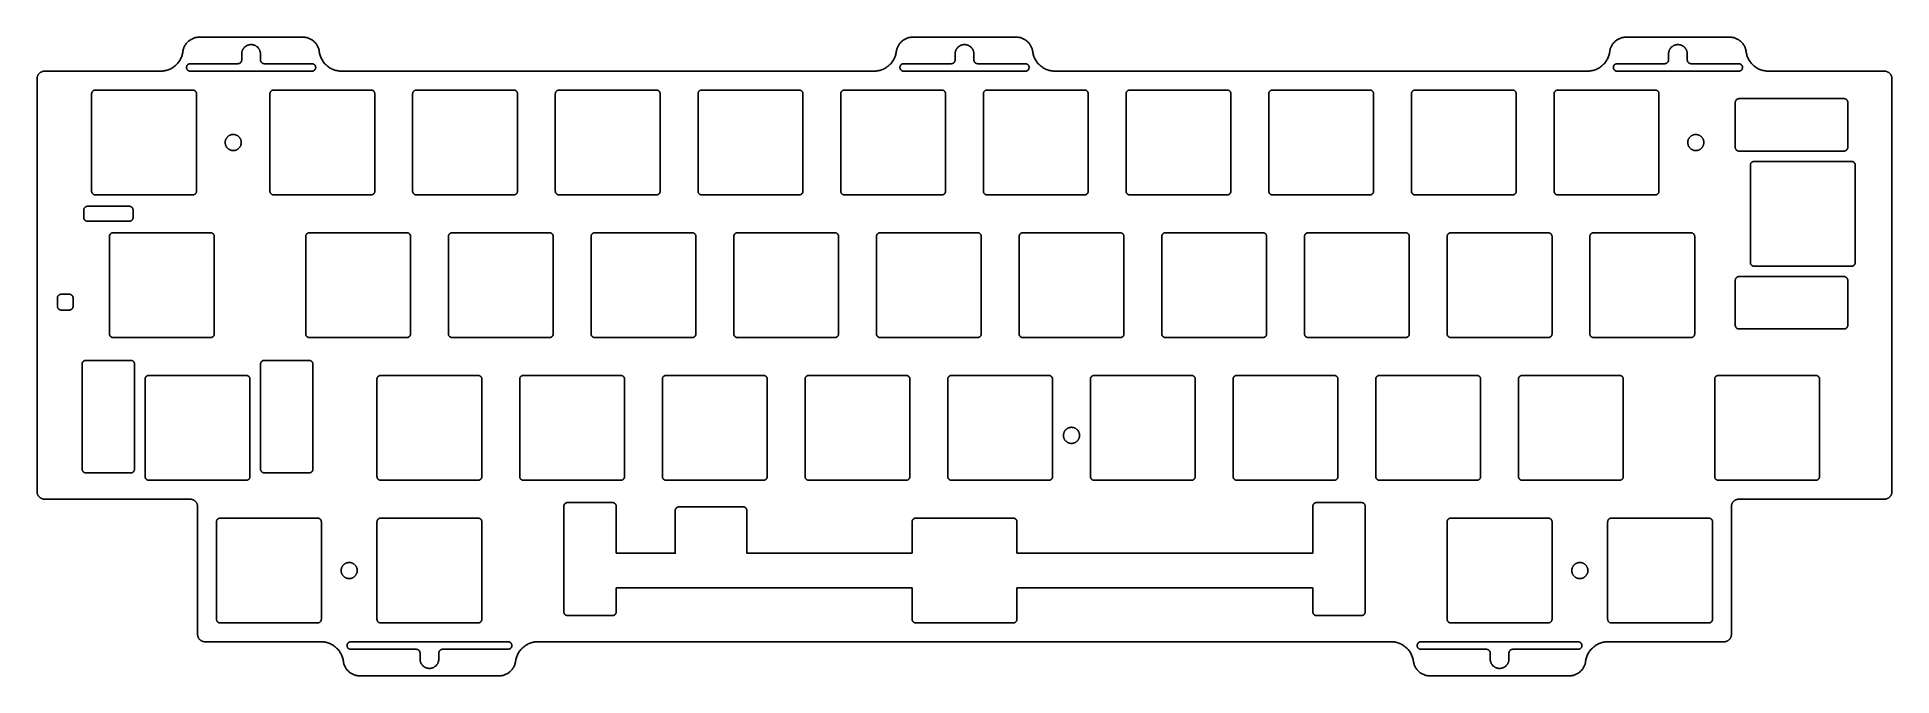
# Model space of a CAD drawing. Header units: millimetres. Extents: x -2342 to -2095, y -288 to -203.
import ezdxf

# ---------------------------------------------------------------- set-up
doc = ezdxf.new("R2010")
doc.units = ezdxf.units.MM
doc.layers.add('默认', color=7, linetype='Continuous', true_color=0xffffff)

msp = doc.modelspace()

# ---------------------------------------------------------------- linework, layer by layer
at = {"layer": '默认'}
for p, q in [((-2336.09, -226.24), (-2336.09, -227.24)), ((-2330.01, -225.74), (-2335.59, -225.74)), ((-2335.59, -227.74), (-2330.01, -227.74)), ((-2329.51, -227.24), (-2329.51, -226.24))]:
    msp.add_line(p, q, dxfattribs=at)
for points in [[(-2338.01, -237.49), (-2338.56, -237.49), (-2339.11, -237.49)], [(-2339.11, -239.59), (-2338.56, -239.59), (-2338.01, -239.59)], [(-2257.13, -266.37), (-2257.13, -272.07), (-2265, -272.07)], [(-2248.05, -265.87), (-2256.63, -265.87)], [(-2225.5, -272.07), (-2247.55, -272.07), (-2247.55, -266.37)], [(-2172, -272.07), (-2211.5, -272.07)], [(-2265, -276.67), (-2225.5, -276.67)], [(-2211.5, -276.67), (-2172, -276.67)]]:
    msp.add_lwpolyline(points, dxfattribs=at)
for points, weights in [([(-2325.84, -207.7), (-2323.21, -207.7), (-2322.86, -205.1)], [1, 0.752772652709, 1]), ([(-2322.86, -205.1), (-2322.6, -203.15), (-2320.63, -203.15)], [1, 0.752772652709, 1]), ([(-2306.87, -203.15), (-2304.9, -203.15), (-2304.64, -205.1)], [1, 0.752772652709, 1]), ([(-2304.64, -205.1), (-2304.29, -207.7), (-2301.66, -207.7)], [1, 0.752772652709, 1]), ([(-2230.59, -207.7), (-2227.96, -207.7), (-2227.61, -205.1)], [1, 0.752772652709, 1]), ([(-2227.61, -205.1), (-2227.35, -203.15), (-2225.38, -203.15)], [1, 0.752772652709, 1]), ([(-2211.62, -203.15), (-2209.65, -203.15), (-2209.39, -205.1)], [1, 0.752772652709, 1]), ([(-2209.39, -205.1), (-2209.04, -207.7), (-2206.41, -207.7)], [1, 0.752772652709, 1]), ([(-2135.34, -207.7), (-2132.71, -207.7), (-2132.36, -205.1)], [1, 0.752772652709, 1]), ([(-2132.36, -205.1), (-2132.1, -203.15), (-2130.13, -203.15)], [1, 0.752772652709, 1]), ([(-2116.37, -203.15), (-2114.4, -203.15), (-2114.14, -205.1)], [1, 0.752772652709, 1]), ([(-2114.14, -205.1), (-2113.79, -207.7), (-2111.16, -207.7)], [1, 0.752772652709, 1]), ([(-2342.32, -208.7), (-2342.32, -207.7), (-2341.32, -207.7)], [1, 0.707106781187, 1]), ([(-2315, -206.2), (-2315, -206.7), (-2315.5, -206.7)], [1, 0.707106781187, 1]), ([(-2312, -206.7), (-2312.5, -206.7), (-2312.5, -206.2)], [1, 0.707106781187, 1]), ([(-2219.75, -206.2), (-2219.75, -206.7), (-2220.25, -206.7)], [1, 0.707106781187, 1]), ([(-2216.75, -206.7), (-2217.25, -206.7), (-2217.25, -206.2)], [1, 0.707106781187, 1]), ([(-2124.5, -206.2), (-2124.5, -206.7), (-2125, -206.7)], [1, 0.707106781186, 1]), ([(-2121.5, -206.7), (-2122, -206.7), (-2122, -206.2)], [1, 0.707106781187, 1]), ([(-2095.68, -207.7), (-2094.68, -207.7), (-2094.68, -208.7)], [1, 0.707106781187, 1]), ([(-2334.54, -210.22), (-2335.04, -210.22), (-2335.04, -210.72)], [1, 0.707106781186, 1]), ([(-2321.04, -210.72), (-2321.04, -210.22), (-2321.54, -210.22)], [1, 0.707106781187, 1]), ([(-2310.73, -210.22), (-2311.23, -210.22), (-2311.23, -210.72)], [1, 0.707106781187, 1]), ([(-2297.23, -210.72), (-2297.23, -210.22), (-2297.73, -210.22)], [1, 0.707106781186, 1]), ([(-2291.68, -210.22), (-2292.18, -210.22), (-2292.18, -210.72)], [1, 0.707106781187, 1]), ([(-2278.18, -210.72), (-2278.18, -210.22), (-2278.68, -210.22)], [1, 0.707106781186, 1]), ([(-2272.63, -210.22), (-2273.13, -210.22), (-2273.13, -210.72)], [1, 0.707106781186, 1]), ([(-2259.13, -210.72), (-2259.13, -210.22), (-2259.63, -210.22)], [1, 0.707106781187, 1]), ([(-2253.58, -210.22), (-2254.08, -210.22), (-2254.08, -210.72)], [1, 0.707106781187, 1]), ([(-2240.08, -210.72), (-2240.08, -210.22), (-2240.58, -210.22)], [1, 0.707106781186, 1]), ([(-2234.53, -210.22), (-2235.03, -210.22), (-2235.03, -210.72)], [1, 0.707106781186, 1]), ([(-2221.03, -210.72), (-2221.03, -210.22), (-2221.53, -210.22)], [1, 0.707106781187, 1]), ([(-2215.48, -210.22), (-2215.98, -210.22), (-2215.98, -210.72)], [1, 0.707106781186, 1]), ([(-2201.98, -210.72), (-2201.98, -210.22), (-2202.48, -210.22)], [1, 0.707106781186, 1]), ([(-2196.43, -210.22), (-2196.93, -210.22), (-2196.93, -210.72)], [1, 0.707106781187, 1]), ([(-2182.93, -210.72), (-2182.93, -210.22), (-2183.43, -210.22)], [1, 0.707106781187, 1]), ([(-2177.38, -210.22), (-2177.88, -210.22), (-2177.88, -210.72)], [1, 0.707106781186, 1]), ([(-2163.88, -210.72), (-2163.88, -210.22), (-2164.38, -210.22)], [1, 0.707106781186, 1]), ([(-2158.33, -210.22), (-2158.83, -210.22), (-2158.83, -210.72)], [1, 0.707106781186, 1]), ([(-2144.83, -210.72), (-2144.83, -210.22), (-2145.33, -210.22)], [1, 0.707106781186, 1]), ([(-2139.28, -210.22), (-2139.78, -210.22), (-2139.78, -210.72)], [1, 0.707106781186, 1]), ([(-2125.78, -210.72), (-2125.78, -210.22), (-2126.28, -210.22)], [1, 0.707106781186, 1]), ([(-2115.09, -211.37), (-2115.59, -211.37), (-2115.59, -211.87)], [1, 0.707106781187, 1]), ([(-2100.57, -211.87), (-2100.57, -211.37), (-2101.07, -211.37)], [1, 0.707106781187, 1]), ([(-2115.59, -217.87), (-2115.59, -218.37), (-2115.09, -218.37)], [1, 0.707106781187, 1]), ([(-2113.08, -219.75), (-2113.58, -219.75), (-2113.58, -220.25)], [1, 0.707106781186, 1]), ([(-2099.58, -220.25), (-2099.58, -219.75), (-2100.08, -219.75)], [1, 0.707106781186, 1]), ([(-2335.04, -223.72), (-2335.04, -224.22), (-2334.54, -224.22)], [1, 0.707106781186, 1]), ([(-2321.54, -224.22), (-2321.04, -224.22), (-2321.04, -223.72)], [1, 0.707106781187, 1]), ([(-2311.23, -223.72), (-2311.23, -224.22), (-2310.73, -224.22)], [1, 0.707106781187, 1]), ([(-2297.73, -224.22), (-2297.23, -224.22), (-2297.23, -223.72)], [1, 0.707106781187, 1]), ([(-2292.18, -223.72), (-2292.18, -224.22), (-2291.68, -224.22)], [1, 0.707106781186, 1]), ([(-2278.68, -224.22), (-2278.18, -224.22), (-2278.18, -223.72)], [1, 0.707106781187, 1]), ([(-2273.13, -223.72), (-2273.13, -224.22), (-2272.63, -224.22)], [1, 0.707106781187, 1]), ([(-2259.63, -224.22), (-2259.13, -224.22), (-2259.13, -223.72)], [1, 0.707106781186, 1]), ([(-2254.08, -223.72), (-2254.08, -224.22), (-2253.58, -224.22)], [1, 0.707106781186, 1]), ([(-2240.58, -224.22), (-2240.08, -224.22), (-2240.08, -223.72)], [1, 0.707106781187, 1]), ([(-2235.03, -223.72), (-2235.03, -224.22), (-2234.53, -224.22)], [1, 0.707106781187, 1]), ([(-2221.53, -224.22), (-2221.03, -224.22), (-2221.03, -223.72)], [1, 0.707106781187, 1]), ([(-2215.98, -223.72), (-2215.98, -224.22), (-2215.48, -224.22)], [1, 0.707106781186, 1]), ([(-2202.48, -224.22), (-2201.98, -224.22), (-2201.98, -223.72)], [1, 0.707106781186, 1]), ([(-2196.93, -223.72), (-2196.93, -224.22), (-2196.43, -224.22)], [1, 0.707106781187, 1]), ([(-2183.43, -224.22), (-2182.93, -224.22), (-2182.93, -223.72)], [1, 0.707106781187, 1]), ([(-2177.88, -223.72), (-2177.88, -224.22), (-2177.38, -224.22)], [1, 0.707106781186, 1]), ([(-2164.38, -224.22), (-2163.88, -224.22), (-2163.88, -223.72)], [1, 0.707106781187, 1]), ([(-2158.83, -223.72), (-2158.83, -224.22), (-2158.33, -224.22)], [1, 0.707106781186, 1]), ([(-2145.33, -224.22), (-2144.83, -224.22), (-2144.83, -223.72)], [1, 0.707106781186, 1]), ([(-2139.78, -223.72), (-2139.78, -224.22), (-2139.28, -224.22)], [1, 0.707106781187, 1]), ([(-2126.28, -224.22), (-2125.78, -224.22), (-2125.78, -223.72)], [1, 0.707106781186, 1]), ([(-2335.59, -225.74), (-2336.09, -225.74), (-2336.09, -226.24)], [1, 0.707106781187, 1]), ([(-2336.09, -227.24), (-2336.09, -227.74), (-2335.59, -227.74)], [1, 0.707106781187, 1]), ([(-2329.51, -226.24), (-2329.51, -225.74), (-2330.01, -225.74)], [1, 0.707106781187, 1]), ([(-2330.01, -227.74), (-2329.51, -227.74), (-2329.51, -227.24)], [1, 0.707106781186, 1]), ([(-2332.16, -229.27), (-2332.66, -229.27), (-2332.66, -229.77)], [1, 0.707106781186, 1]), ([(-2318.66, -229.77), (-2318.66, -229.27), (-2319.16, -229.27)], [1, 0.707106781187, 1]), ([(-2305.96, -229.27), (-2306.46, -229.27), (-2306.46, -229.77)], [1, 0.707106781186, 1]), ([(-2292.46, -229.77), (-2292.46, -229.27), (-2292.96, -229.27)], [1, 0.707106781187, 1]), ([(-2286.91, -229.27), (-2287.41, -229.27), (-2287.41, -229.77)], [1, 0.707106781187, 1]), ([(-2273.41, -229.77), (-2273.41, -229.27), (-2273.91, -229.27)], [1, 0.707106781187, 1]), ([(-2267.86, -229.27), (-2268.36, -229.27), (-2268.36, -229.77)], [1, 0.707106781187, 1]), ([(-2254.36, -229.77), (-2254.36, -229.27), (-2254.86, -229.27)], [1, 0.707106781187, 1]), ([(-2248.81, -229.27), (-2249.31, -229.27), (-2249.31, -229.77)], [1, 0.707106781186, 1]), ([(-2235.31, -229.77), (-2235.31, -229.27), (-2235.81, -229.27)], [1, 0.707106781187, 1]), ([(-2229.76, -229.27), (-2230.26, -229.27), (-2230.26, -229.77)], [1, 0.707106781186, 1]), ([(-2216.26, -229.77), (-2216.26, -229.27), (-2216.76, -229.27)], [1, 0.707106781186, 1]), ([(-2210.71, -229.27), (-2211.21, -229.27), (-2211.21, -229.77)], [1, 0.707106781186, 1]), ([(-2197.21, -229.77), (-2197.21, -229.27), (-2197.71, -229.27)], [1, 0.707106781187, 1]), ([(-2191.66, -229.27), (-2192.16, -229.27), (-2192.16, -229.77)], [1, 0.707106781186, 1]), ([(-2178.16, -229.77), (-2178.16, -229.27), (-2178.66, -229.27)], [1, 0.707106781188, 1]), ([(-2172.61, -229.27), (-2173.11, -229.27), (-2173.11, -229.77)], [1, 0.707106781187, 1]), ([(-2159.11, -229.77), (-2159.11, -229.27), (-2159.61, -229.27)], [1, 0.707106781187, 1]), ([(-2153.56, -229.27), (-2154.06, -229.27), (-2154.06, -229.77)], [1, 0.707106781186, 1]), ([(-2140.06, -229.77), (-2140.06, -229.27), (-2140.56, -229.27)], [1, 0.707106781187, 1]), ([(-2134.51, -229.27), (-2135.01, -229.27), (-2135.01, -229.77)], [1, 0.707106781186, 1]), ([(-2121.01, -229.77), (-2121.01, -229.27), (-2121.51, -229.27)], [1, 0.707106781187, 1]), ([(-2115.59, -235.62), (-2115.59, -235.12), (-2115.09, -235.12)], [1, 0.707106781187, 1]), ([(-2113.58, -233.24), (-2113.58, -233.74), (-2113.08, -233.74)], [1, 0.707106781187, 1]), ([(-2100.08, -233.74), (-2099.58, -233.74), (-2099.58, -233.24)], [1, 0.707106781186, 1]), ([(-2339.11, -237.49), (-2339.61, -237.49), (-2339.61, -237.99)], [1, 0.707106781187, 1]), ([(-2337.51, -237.99), (-2337.51, -237.49), (-2338.01, -237.49)], [1, 0.707106781187, 1]), ([(-2339.61, -239.09), (-2339.61, -239.59), (-2339.11, -239.59)], [1, 0.707106781187, 1]), ([(-2338.01, -239.59), (-2337.51, -239.59), (-2337.51, -239.09)], [1, 0.707106781187, 1]), ([(-2115.09, -242.12), (-2115.59, -242.12), (-2115.59, -241.62)], [1, 0.707106781187, 1]), ([(-2100.57, -241.62), (-2100.57, -242.12), (-2101.07, -242.12)], [1, 0.707106781187, 1]), ([(-2332.66, -242.77), (-2332.66, -243.27), (-2332.16, -243.27)], [1, 0.707106781186, 1]), ([(-2319.16, -243.27), (-2318.66, -243.27), (-2318.66, -242.77)], [1, 0.707106781187, 1]), ([(-2306.46, -242.77), (-2306.46, -243.27), (-2305.96, -243.27)], [1, 0.707106781186, 1]), ([(-2292.96, -243.27), (-2292.46, -243.27), (-2292.46, -242.77)], [1, 0.707106781187, 1]), ([(-2287.41, -242.77), (-2287.41, -243.27), (-2286.91, -243.27)], [1, 0.707106781186, 1]), ([(-2273.91, -243.27), (-2273.41, -243.27), (-2273.41, -242.77)], [1, 0.707106781187, 1]), ([(-2268.36, -242.77), (-2268.36, -243.27), (-2267.86, -243.27)], [1, 0.707106781187, 1]), ([(-2254.86, -243.27), (-2254.36, -243.27), (-2254.36, -242.77)], [1, 0.707106781186, 1]), ([(-2249.31, -242.77), (-2249.31, -243.27), (-2248.81, -243.27)], [1, 0.707106781186, 1]), ([(-2235.81, -243.27), (-2235.31, -243.27), (-2235.31, -242.77)], [1, 0.707106781187, 1]), ([(-2230.26, -242.77), (-2230.26, -243.27), (-2229.76, -243.27)], [1, 0.707106781186, 1]), ([(-2216.76, -243.27), (-2216.26, -243.27), (-2216.26, -242.77)], [1, 0.707106781185, 1]), ([(-2211.21, -242.77), (-2211.21, -243.27), (-2210.71, -243.27)], [1, 0.707106781186, 1]), ([(-2197.71, -243.27), (-2197.21, -243.27), (-2197.21, -242.77)], [1, 0.707106781186, 1]), ([(-2192.16, -242.77), (-2192.16, -243.27), (-2191.66, -243.27)], [1, 0.707106781187, 1]), ([(-2178.66, -243.27), (-2178.16, -243.27), (-2178.16, -242.77)], [1, 0.707106781188, 1]), ([(-2173.11, -242.77), (-2173.11, -243.27), (-2172.61, -243.27)], [1, 0.707106781185, 1]), ([(-2159.61, -243.27), (-2159.11, -243.27), (-2159.11, -242.77)], [1, 0.707106781187, 1]), ([(-2154.06, -242.77), (-2154.06, -243.27), (-2153.56, -243.27)], [1, 0.707106781186, 1]), ([(-2140.56, -243.27), (-2140.06, -243.27), (-2140.06, -242.77)], [1, 0.707106781187, 1]), ([(-2135.01, -242.77), (-2135.01, -243.27), (-2134.51, -243.27)], [1, 0.707106781186, 1]), ([(-2121.51, -243.27), (-2121.01, -243.27), (-2121.01, -242.77)], [1, 0.707106781187, 1]), ([(-2329.81, -246.31), (-2329.31, -246.31), (-2329.31, -246.81)], [1, 0.707106781187, 1]), ([(-2311.99, -246.31), (-2312.49, -246.31), (-2312.49, -246.81)], [1, 0.707106781187, 1]), ([(-2327.4, -248.32), (-2327.9, -248.32), (-2327.9, -248.82)], [1, 0.707106781187, 1]), ([(-2313.9, -248.82), (-2313.9, -248.32), (-2314.4, -248.32)], [1, 0.707106781186, 1]), ([(-2296.44, -248.32), (-2296.94, -248.32), (-2296.94, -248.82)], [1, 0.707106781187, 1]), ([(-2282.94, -248.82), (-2282.94, -248.32), (-2283.44, -248.32)], [1, 0.707106781186, 1]), ([(-2277.39, -248.32), (-2277.89, -248.32), (-2277.89, -248.82)], [1, 0.707106781187, 1]), ([(-2263.89, -248.82), (-2263.89, -248.32), (-2264.39, -248.32)], [1, 0.707106781187, 1]), ([(-2258.34, -248.32), (-2258.84, -248.32), (-2258.84, -248.82)], [1, 0.707106781187, 1]), ([(-2244.84, -248.82), (-2244.84, -248.32), (-2245.34, -248.32)], [1, 0.707106781188, 1]), ([(-2239.29, -248.32), (-2239.79, -248.32), (-2239.79, -248.82)], [1, 0.707106781186, 1]), ([(-2225.79, -248.82), (-2225.79, -248.32), (-2226.29, -248.32)], [1, 0.707106781187, 1]), ([(-2220.24, -248.32), (-2220.74, -248.32), (-2220.74, -248.82)], [1, 0.707106781187, 1]), ([(-2206.74, -248.82), (-2206.74, -248.32), (-2207.24, -248.32)], [1, 0.707106781187, 1]), ([(-2201.19, -248.32), (-2201.69, -248.32), (-2201.69, -248.82)], [1, 0.707106781186, 1]), ([(-2187.69, -248.82), (-2187.69, -248.32), (-2188.19, -248.32)], [1, 0.707106781187, 1]), ([(-2182.14, -248.32), (-2182.64, -248.32), (-2182.64, -248.82)], [1, 0.707106781186, 1]), ([(-2168.64, -248.82), (-2168.64, -248.32), (-2169.14, -248.32)], [1, 0.707106781188, 1]), ([(-2163.09, -248.32), (-2163.59, -248.32), (-2163.59, -248.82)], [1, 0.707106781187, 1]), ([(-2149.59, -248.82), (-2149.59, -248.32), (-2150.09, -248.32)], [1, 0.707106781186, 1]), ([(-2144.04, -248.32), (-2144.54, -248.32), (-2144.54, -248.82)], [1, 0.707106781186, 1]), ([(-2130.54, -248.82), (-2130.54, -248.32), (-2131.04, -248.32)], [1, 0.707106781186, 1]), ([(-2117.84, -248.32), (-2118.34, -248.32), (-2118.34, -248.82)], [1, 0.707106781186, 1]), ([(-2104.34, -248.82), (-2104.34, -248.32), (-2104.84, -248.32)], [1, 0.707106781186, 1]), ([(-2335.81, -261.33), (-2336.31, -261.33), (-2336.31, -260.83)], [1, 0.707106781187, 1]), ([(-2329.31, -260.83), (-2329.31, -261.33), (-2329.81, -261.33)], [1, 0.707106781187, 1]), ([(-2327.9, -261.82), (-2327.9, -262.32), (-2327.4, -262.32)], [1, 0.707106781187, 1]), ([(-2314.4, -262.32), (-2313.9, -262.32), (-2313.9, -261.82)], [1, 0.707106781186, 1]), ([(-2312.49, -260.83), (-2312.48, -261.33), (-2311.98, -261.33)], [1, 0.707106781187, 1]), ([(-2305.99, -261.33), (-2305.49, -261.33), (-2305.49, -260.83)], [1, 0.707106781187, 1]), ([(-2296.94, -261.82), (-2296.94, -262.32), (-2296.44, -262.32)], [1, 0.707106781186, 1]), ([(-2283.44, -262.32), (-2282.94, -262.32), (-2282.94, -261.82)], [1, 0.707106781186, 1]), ([(-2277.89, -261.82), (-2277.89, -262.32), (-2277.39, -262.32)], [1, 0.707106781186, 1]), ([(-2264.39, -262.32), (-2263.89, -262.32), (-2263.89, -261.82)], [1, 0.707106781186, 1]), ([(-2258.84, -261.82), (-2258.84, -262.32), (-2258.34, -262.32)], [1, 0.707106781186, 1]), ([(-2245.34, -262.32), (-2244.84, -262.32), (-2244.84, -261.82)], [1, 0.707106781186, 1]), ([(-2239.79, -261.82), (-2239.79, -262.32), (-2239.29, -262.32)], [1, 0.707106781186, 1]), ([(-2226.29, -262.32), (-2225.79, -262.32), (-2225.79, -261.82)], [1, 0.707106781186, 1]), ([(-2220.74, -261.82), (-2220.74, -262.32), (-2220.24, -262.32)], [1, 0.707106781186, 1]), ([(-2207.24, -262.32), (-2206.74, -262.32), (-2206.74, -261.82)], [1, 0.707106781186, 1]), ([(-2201.69, -261.82), (-2201.69, -262.32), (-2201.19, -262.32)], [1, 0.707106781186, 1]), ([(-2188.19, -262.32), (-2187.69, -262.32), (-2187.69, -261.82)], [1, 0.707106781186, 1]), ([(-2182.64, -261.82), (-2182.64, -262.32), (-2182.14, -262.32)], [1, 0.707106781185, 1]), ([(-2169.14, -262.32), (-2168.64, -262.32), (-2168.64, -261.82)], [1, 0.707106781186, 1]), ([(-2163.59, -261.82), (-2163.59, -262.32), (-2163.09, -262.32)], [1, 0.707106781186, 1]), ([(-2150.09, -262.32), (-2149.59, -262.32), (-2149.59, -261.82)], [1, 0.707106781186, 1]), ([(-2144.54, -261.82), (-2144.54, -262.32), (-2144.04, -262.32)], [1, 0.707106781186, 1]), ([(-2131.04, -262.32), (-2130.54, -262.32), (-2130.54, -261.82)], [1, 0.707106781186, 1]), ([(-2118.34, -261.82), (-2118.34, -262.32), (-2117.84, -262.32)], [1, 0.707106781186, 1]), ([(-2104.84, -262.32), (-2104.34, -262.32), (-2104.34, -261.82)], [1, 0.707106781186, 1]), ([(-2341.32, -264.84), (-2342.32, -264.84), (-2342.32, -263.84)], [1, 0.707106781187, 1]), ([(-2320.89, -265.84), (-2320.89, -264.84), (-2321.89, -264.84)], [1, 0.707106781187, 1]), ([(-2115.11, -264.84), (-2116.11, -264.84), (-2116.11, -265.84)], [1, 0.707106781187, 1]), ([(-2094.68, -263.84), (-2094.68, -264.84), (-2095.68, -264.84)], [1, 0.707106781187, 1]), ([(-2317.87, -267.37), (-2318.37, -267.37), (-2318.37, -267.87)], [1, 0.707106781186, 1]), ([(-2304.37, -267.87), (-2304.37, -267.37), (-2304.87, -267.37)], [1, 0.707106781187, 1]), ([(-2296.44, -267.37), (-2296.94, -267.37), (-2296.94, -267.87)], [1, 0.707106781186, 1]), ([(-2282.94, -267.87), (-2282.94, -267.37), (-2283.44, -267.37)], [1, 0.707106781187, 1]), ([(-2265, -265.8), (-2265, -265.3), (-2265.5, -265.3)], [1, 0.707106781187, 1]), ([(-2256.63, -265.87), (-2257.13, -265.87), (-2257.13, -266.37)], [1, 0.707106781187, 1]), ([(-2247.55, -266.37), (-2247.55, -265.87), (-2248.05, -265.87)], [1, 0.707106781187, 1]), ([(-2225, -267.37), (-2225.5, -267.37), (-2225.5, -267.87)], [1, 0.707106781186, 1]), ([(-2211.5, -267.87), (-2211.5, -267.37), (-2212, -267.37)], [1, 0.707106781187, 1]), ([(-2165, -265.8), (-2165, -265.3), (-2165.5, -265.3)], [1, 0.707106781187, 1]), ([(-2153.56, -267.37), (-2154.06, -267.37), (-2154.06, -267.87)], [1, 0.707106781186, 1]), ([(-2140.06, -267.87), (-2140.06, -267.37), (-2140.56, -267.37)], [1, 0.707106781187, 1]), ([(-2132.13, -267.37), (-2132.63, -267.37), (-2132.63, -267.87)], [1, 0.707106781186, 1]), ([(-2118.63, -267.87), (-2118.63, -267.37), (-2119.13, -267.37)], [1, 0.707106781187, 1]), ([(-2318.37, -280.87), (-2318.37, -281.37), (-2317.87, -281.37)], [1, 0.707106781186, 1]), ([(-2304.87, -281.37), (-2304.37, -281.37), (-2304.37, -280.87)], [1, 0.707106781187, 1]), ([(-2296.94, -280.87), (-2296.94, -281.37), (-2296.44, -281.37)], [1, 0.707106781186, 1]), ([(-2283.44, -281.37), (-2282.94, -281.37), (-2282.94, -280.87)], [1, 0.707106781187, 1]), ([(-2272, -279.88), (-2272, -280.38), (-2271.5, -280.38)], [1, 0.707106781187, 1]), ([(-2265.5, -280.38), (-2265, -280.38), (-2265, -279.88)], [1, 0.707106781187, 1]), ([(-2225.5, -280.87), (-2225.5, -281.37), (-2225, -281.37)], [1, 0.707106781186, 1]), ([(-2212, -281.37), (-2211.5, -281.37), (-2211.5, -280.87)], [1, 0.707106781187, 1]), ([(-2172, -279.88), (-2172, -280.38), (-2171.5, -280.38)], [1, 0.707106781187, 1]), ([(-2165.5, -280.38), (-2165, -280.38), (-2165, -279.88)], [1, 0.707106781187, 1]), ([(-2154.06, -280.87), (-2154.06, -281.37), (-2153.56, -281.37)], [1, 0.707106781186, 1]), ([(-2140.56, -281.37), (-2140.06, -281.37), (-2140.06, -280.87)], [1, 0.707106781187, 1]), ([(-2132.63, -280.87), (-2132.63, -281.37), (-2132.13, -281.37)], [1, 0.707106781186, 1]), ([(-2119.13, -281.37), (-2118.63, -281.37), (-2118.63, -280.87)], [1, 0.707106781187, 1]), ([(-2319.89, -283.89), (-2320.89, -283.89), (-2320.89, -282.89)], [1, 0.707106781187, 1]), ([(-2301.43, -286.49), (-2301.78, -283.89), (-2304.41, -283.89)], [1, 0.752772652709, 1]), ([(-2275.47, -283.89), (-2278.09, -283.89), (-2278.44, -286.49)], [1, 0.752772652709, 1]), ([(-2158.56, -286.49), (-2158.91, -283.89), (-2161.53, -283.89)], [1, 0.752772652709, 1]), ([(-2132.6, -283.89), (-2135.22, -283.89), (-2135.57, -286.49)], [1, 0.752772652709, 1]), ([(-2116.11, -282.89), (-2116.11, -283.89), (-2117.11, -283.89)], [1, 0.707106781187, 1]), ([(-2299.2, -288.44), (-2301.17, -288.44), (-2301.43, -286.49)], [1, 0.752772652709, 1]), ([(-2291.69, -284.89), (-2291.19, -284.89), (-2291.19, -285.39)], [1, 0.707106781187, 1]), ([(-2288.69, -285.39), (-2288.69, -284.89), (-2288.19, -284.89)], [1, 0.707106781187, 1]), ([(-2278.44, -286.49), (-2278.71, -288.44), (-2280.67, -288.44)], [1, 0.752772652709, 1]), ([(-2156.33, -288.44), (-2158.3, -288.44), (-2158.56, -286.49)], [1, 0.752772652709, 1]), ([(-2148.81, -284.89), (-2148.31, -284.89), (-2148.31, -285.39)], [1, 0.707106781187, 1]), ([(-2145.81, -285.39), (-2145.81, -284.89), (-2145.31, -284.89)], [1, 0.707106781187, 1]), ([(-2135.57, -286.49), (-2135.83, -288.44), (-2137.8, -288.44)], [1, 0.752772652709, 1])]:
    msp.add_rational_spline(points, weights, degree=2, dxfattribs=at)
for points in [[(-2320.63, -203.15), (-2313.75, -203.15), (-2306.87, -203.15)], [(-2315, -205.4), (-2315, -205.8), (-2315, -206.2)], [(-2312.5, -206.2), (-2312.5, -205.8), (-2312.5, -205.4)], [(-2225.38, -203.15), (-2218.5, -203.15), (-2211.62, -203.15)], [(-2219.75, -205.4), (-2219.75, -205.8), (-2219.75, -206.2)], [(-2217.25, -206.2), (-2217.25, -205.8), (-2217.25, -205.4)], [(-2130.13, -203.15), (-2123.25, -203.15), (-2116.37, -203.15)], [(-2124.5, -205.4), (-2124.5, -205.8), (-2124.5, -206.2)], [(-2122, -206.2), (-2122, -205.8), (-2122, -205.4)], [(-2341.32, -207.7), (-2340.03, -207.7), (-2325.84, -207.7)], [(-2315.5, -206.7), (-2318.69, -206.7), (-2321.87, -206.7)], [(-2321.87, -207.7), (-2313.75, -207.7), (-2305.63, -207.7)], [(-2305.63, -206.7), (-2308.81, -206.7), (-2312, -206.7)], [(-2301.66, -207.7), (-2270.89, -207.7), (-2230.59, -207.7)], [(-2220.25, -206.7), (-2223.44, -206.7), (-2226.62, -206.7)], [(-2226.62, -207.7), (-2218.5, -207.7), (-2210.38, -207.7)], [(-2210.38, -206.7), (-2213.56, -206.7), (-2216.75, -206.7)], [(-2206.41, -207.7), (-2166.15, -207.7), (-2135.34, -207.7)], [(-2125, -206.7), (-2128.19, -206.7), (-2131.37, -206.7)], [(-2131.37, -207.7), (-2123.25, -207.7), (-2115.13, -207.7)], [(-2115.13, -206.7), (-2118.31, -206.7), (-2121.5, -206.7)], [(-2111.16, -207.7), (-2101.97, -207.7), (-2095.68, -207.7)], [(-2342.32, -263.84), (-2342.32, -236.27), (-2342.32, -208.7)], [(-2321.54, -210.22), (-2328.04, -210.22), (-2334.54, -210.22)], [(-2297.73, -210.22), (-2304.23, -210.22), (-2310.73, -210.22)], [(-2278.68, -210.22), (-2285.18, -210.22), (-2291.68, -210.22)], [(-2259.63, -210.22), (-2266.13, -210.22), (-2272.63, -210.22)], [(-2240.58, -210.22), (-2247.08, -210.22), (-2253.58, -210.22)], [(-2221.53, -210.22), (-2228.03, -210.22), (-2234.53, -210.22)], [(-2202.48, -210.22), (-2208.98, -210.22), (-2215.48, -210.22)], [(-2183.43, -210.22), (-2189.93, -210.22), (-2196.43, -210.22)], [(-2164.38, -210.22), (-2170.88, -210.22), (-2177.38, -210.22)], [(-2145.33, -210.22), (-2151.83, -210.22), (-2158.33, -210.22)], [(-2126.28, -210.22), (-2132.78, -210.22), (-2139.28, -210.22)], [(-2094.68, -208.7), (-2094.68, -236.27), (-2094.68, -263.84)], [(-2335.04, -210.72), (-2335.04, -217.22), (-2335.04, -223.72)], [(-2321.04, -223.72), (-2321.04, -217.22), (-2321.04, -210.72)], [(-2311.23, -210.72), (-2311.23, -217.22), (-2311.23, -223.72)], [(-2297.23, -223.72), (-2297.23, -217.22), (-2297.23, -210.72)], [(-2292.18, -210.72), (-2292.18, -217.22), (-2292.18, -223.72)], [(-2278.18, -223.72), (-2278.18, -217.22), (-2278.18, -210.72)], [(-2273.13, -210.72), (-2273.13, -217.22), (-2273.13, -223.72)], [(-2259.13, -223.72), (-2259.13, -217.22), (-2259.13, -210.72)], [(-2254.08, -210.72), (-2254.08, -217.22), (-2254.08, -223.72)], [(-2240.08, -223.72), (-2240.08, -217.22), (-2240.08, -210.72)], [(-2235.03, -210.72), (-2235.03, -217.22), (-2235.03, -223.72)], [(-2221.03, -223.72), (-2221.03, -217.22), (-2221.03, -210.72)], [(-2215.98, -210.72), (-2215.98, -217.22), (-2215.98, -223.72)], [(-2201.98, -223.72), (-2201.98, -217.22), (-2201.98, -210.72)], [(-2196.93, -210.72), (-2196.93, -217.22), (-2196.93, -223.72)], [(-2182.93, -223.72), (-2182.93, -217.22), (-2182.93, -210.72)], [(-2177.88, -210.72), (-2177.88, -217.22), (-2177.88, -223.72)], [(-2163.88, -223.72), (-2163.88, -217.22), (-2163.88, -210.72)], [(-2158.83, -210.72), (-2158.83, -217.22), (-2158.83, -223.72)], [(-2144.83, -223.72), (-2144.83, -217.22), (-2144.83, -210.72)], [(-2139.78, -210.72), (-2139.78, -217.22), (-2139.78, -223.72)], [(-2125.78, -223.72), (-2125.78, -217.22), (-2125.78, -210.72)], [(-2115.59, -211.87), (-2115.59, -214.87), (-2115.59, -217.87)], [(-2101.07, -211.37), (-2108.08, -211.37), (-2115.09, -211.37)], [(-2100.57, -217.83), (-2100.57, -214.85), (-2100.57, -211.87)], [(-2115.09, -218.37), (-2108.1, -218.37), (-2101.1, -218.37)], [(-2113.58, -220.25), (-2113.58, -226.75), (-2113.58, -233.24)], [(-2100.08, -219.75), (-2106.58, -219.75), (-2113.08, -219.75)], [(-2099.58, -233.24), (-2099.58, -226.75), (-2099.58, -220.25)], [(-2334.54, -224.22), (-2328.04, -224.22), (-2321.54, -224.22)], [(-2310.73, -224.22), (-2304.23, -224.22), (-2297.73, -224.22)], [(-2291.68, -224.22), (-2285.18, -224.22), (-2278.68, -224.22)], [(-2272.63, -224.22), (-2266.13, -224.22), (-2259.63, -224.22)], [(-2253.58, -224.22), (-2247.08, -224.22), (-2240.58, -224.22)], [(-2234.53, -224.22), (-2228.03, -224.22), (-2221.53, -224.22)], [(-2215.48, -224.22), (-2208.98, -224.22), (-2202.48, -224.22)], [(-2196.43, -224.22), (-2189.93, -224.22), (-2183.43, -224.22)], [(-2177.38, -224.22), (-2170.88, -224.22), (-2164.38, -224.22)], [(-2158.33, -224.22), (-2151.83, -224.22), (-2145.33, -224.22)], [(-2139.28, -224.22), (-2132.78, -224.22), (-2126.28, -224.22)], [(-2332.66, -229.77), (-2332.66, -236.27), (-2332.66, -242.77)], [(-2319.16, -229.27), (-2325.66, -229.27), (-2332.16, -229.27)], [(-2318.66, -242.77), (-2318.66, -236.27), (-2318.66, -229.77)], [(-2306.46, -229.77), (-2306.46, -236.27), (-2306.46, -242.77)], [(-2292.96, -229.27), (-2299.46, -229.27), (-2305.96, -229.27)], [(-2292.46, -242.77), (-2292.46, -236.27), (-2292.46, -229.77)], [(-2287.41, -229.77), (-2287.41, -236.27), (-2287.41, -242.77)], [(-2273.91, -229.27), (-2280.41, -229.27), (-2286.91, -229.27)], [(-2273.41, -242.77), (-2273.41, -236.27), (-2273.41, -229.77)], [(-2268.36, -229.77), (-2268.36, -236.27), (-2268.36, -242.77)], [(-2254.86, -229.27), (-2261.36, -229.27), (-2267.86, -229.27)], [(-2254.36, -242.77), (-2254.36, -236.27), (-2254.36, -229.77)], [(-2249.31, -229.77), (-2249.31, -236.27), (-2249.31, -242.77)], [(-2235.81, -229.27), (-2242.31, -229.27), (-2248.81, -229.27)], [(-2235.31, -242.77), (-2235.31, -236.27), (-2235.31, -229.77)], [(-2230.26, -229.77), (-2230.26, -236.27), (-2230.26, -242.77)], [(-2216.76, -229.27), (-2223.26, -229.27), (-2229.76, -229.27)], [(-2216.26, -242.77), (-2216.26, -236.27), (-2216.26, -229.77)], [(-2211.21, -229.77), (-2211.21, -236.27), (-2211.21, -242.77)], [(-2197.71, -229.27), (-2204.21, -229.27), (-2210.71, -229.27)], [(-2197.21, -242.77), (-2197.21, -236.27), (-2197.21, -229.77)], [(-2192.16, -229.77), (-2192.16, -236.27), (-2192.16, -242.77)], [(-2178.66, -229.27), (-2185.16, -229.27), (-2191.66, -229.27)], [(-2178.16, -242.77), (-2178.16, -236.27), (-2178.16, -229.77)], [(-2173.11, -229.77), (-2173.11, -236.27), (-2173.11, -242.77)], [(-2159.61, -229.27), (-2166.11, -229.27), (-2172.61, -229.27)], [(-2159.11, -242.77), (-2159.11, -236.27), (-2159.11, -229.77)], [(-2154.06, -229.77), (-2154.06, -236.27), (-2154.06, -242.77)], [(-2140.56, -229.27), (-2147.06, -229.27), (-2153.56, -229.27)], [(-2140.06, -242.77), (-2140.06, -236.27), (-2140.06, -229.77)], [(-2135.01, -229.77), (-2135.01, -236.27), (-2135.01, -242.77)], [(-2121.51, -229.27), (-2128.01, -229.27), (-2134.51, -229.27)], [(-2121.01, -242.77), (-2121.01, -236.27), (-2121.01, -229.77)], [(-2115.09, -235.12), (-2108.1, -235.12), (-2101.1, -235.12)], [(-2113.08, -233.74), (-2106.58, -233.74), (-2100.08, -233.74)], [(-2115.59, -241.62), (-2115.59, -238.62), (-2115.59, -235.62)], [(-2100.57, -235.66), (-2100.57, -238.64), (-2100.57, -241.62)], [(-2339.61, -237.99), (-2339.61, -238.54), (-2339.61, -239.09)], [(-2337.51, -239.09), (-2337.51, -238.54), (-2337.51, -237.99)], [(-2101.07, -242.12), (-2108.08, -242.12), (-2115.09, -242.12)], [(-2332.16, -243.27), (-2325.66, -243.27), (-2319.16, -243.27)], [(-2305.96, -243.27), (-2299.46, -243.27), (-2292.96, -243.27)], [(-2286.91, -243.27), (-2280.41, -243.27), (-2273.91, -243.27)], [(-2267.86, -243.27), (-2261.36, -243.27), (-2254.86, -243.27)], [(-2248.81, -243.27), (-2242.31, -243.27), (-2235.81, -243.27)], [(-2229.76, -243.27), (-2223.26, -243.27), (-2216.76, -243.27)], [(-2210.71, -243.27), (-2204.21, -243.27), (-2197.71, -243.27)], [(-2191.66, -243.27), (-2185.16, -243.27), (-2178.66, -243.27)], [(-2172.61, -243.27), (-2166.11, -243.27), (-2159.61, -243.27)], [(-2153.56, -243.27), (-2147.06, -243.27), (-2140.56, -243.27)], [(-2134.51, -243.27), (-2128.01, -243.27), (-2121.51, -243.27)], [(-2336.31, -260.83), (-2336.31, -253.84), (-2336.31, -246.84)], [(-2335.77, -246.31), (-2332.79, -246.31), (-2329.81, -246.31)], [(-2329.31, -246.81), (-2329.31, -253.82), (-2329.31, -260.83)], [(-2312.49, -246.81), (-2312.49, -253.82), (-2312.49, -260.83)], [(-2306.03, -246.31), (-2309.01, -246.31), (-2311.99, -246.31)], [(-2305.49, -260.83), (-2305.49, -253.84), (-2305.49, -246.84)], [(-2327.9, -248.82), (-2327.9, -255.32), (-2327.9, -261.82)], [(-2314.4, -248.32), (-2320.9, -248.32), (-2327.4, -248.32)], [(-2313.9, -261.82), (-2313.9, -255.32), (-2313.9, -248.82)], [(-2296.94, -248.82), (-2296.94, -255.32), (-2296.94, -261.82)], [(-2283.44, -248.32), (-2289.94, -248.32), (-2296.44, -248.32)], [(-2282.94, -261.82), (-2282.94, -255.32), (-2282.94, -248.82)], [(-2277.89, -248.82), (-2277.89, -255.32), (-2277.89, -261.82)], [(-2264.39, -248.32), (-2270.89, -248.32), (-2277.39, -248.32)], [(-2263.89, -261.82), (-2263.89, -255.32), (-2263.89, -248.82)], [(-2258.84, -248.82), (-2258.84, -255.32), (-2258.84, -261.82)], [(-2245.34, -248.32), (-2251.84, -248.32), (-2258.34, -248.32)], [(-2244.84, -261.82), (-2244.84, -255.32), (-2244.84, -248.82)], [(-2239.79, -248.82), (-2239.79, -255.32), (-2239.79, -261.82)], [(-2226.29, -248.32), (-2232.79, -248.32), (-2239.29, -248.32)], [(-2225.79, -261.82), (-2225.79, -255.32), (-2225.79, -248.82)], [(-2220.74, -248.82), (-2220.74, -255.32), (-2220.74, -261.82)], [(-2207.24, -248.32), (-2213.74, -248.32), (-2220.24, -248.32)], [(-2206.74, -261.82), (-2206.74, -255.32), (-2206.74, -248.82)], [(-2201.69, -248.82), (-2201.69, -255.32), (-2201.69, -261.82)], [(-2188.19, -248.32), (-2194.69, -248.32), (-2201.19, -248.32)], [(-2187.69, -261.82), (-2187.69, -255.32), (-2187.69, -248.82)], [(-2182.64, -248.82), (-2182.64, -255.32), (-2182.64, -261.82)], [(-2169.14, -248.32), (-2175.64, -248.32), (-2182.14, -248.32)], [(-2168.64, -261.82), (-2168.64, -255.32), (-2168.64, -248.82)], [(-2163.59, -248.82), (-2163.59, -255.32), (-2163.59, -261.82)], [(-2150.09, -248.32), (-2156.59, -248.32), (-2163.09, -248.32)], [(-2149.59, -261.82), (-2149.59, -255.32), (-2149.59, -248.82)], [(-2144.54, -248.82), (-2144.54, -255.32), (-2144.54, -261.82)], [(-2131.04, -248.32), (-2137.54, -248.32), (-2144.04, -248.32)], [(-2130.54, -261.82), (-2130.54, -255.32), (-2130.54, -248.82)], [(-2118.34, -248.82), (-2118.34, -255.32), (-2118.34, -261.82)], [(-2104.84, -248.32), (-2111.34, -248.32), (-2117.84, -248.32)], [(-2104.34, -261.82), (-2104.34, -255.32), (-2104.34, -248.82)], [(-2329.81, -261.33), (-2332.81, -261.33), (-2335.81, -261.33)], [(-2327.4, -262.32), (-2320.9, -262.32), (-2314.4, -262.32)], [(-2311.98, -261.33), (-2308.98, -261.33), (-2305.99, -261.33)], [(-2296.44, -262.32), (-2289.94, -262.32), (-2283.44, -262.32)], [(-2277.39, -262.32), (-2270.89, -262.32), (-2264.39, -262.32)], [(-2258.34, -262.32), (-2251.84, -262.32), (-2245.34, -262.32)], [(-2239.29, -262.32), (-2232.79, -262.32), (-2226.29, -262.32)], [(-2220.24, -262.32), (-2213.74, -262.32), (-2207.24, -262.32)], [(-2201.19, -262.32), (-2194.69, -262.32), (-2188.19, -262.32)], [(-2182.14, -262.32), (-2175.64, -262.32), (-2169.14, -262.32)], [(-2163.09, -262.32), (-2156.59, -262.32), (-2150.09, -262.32)], [(-2144.04, -262.32), (-2137.54, -262.32), (-2131.04, -262.32)], [(-2117.84, -262.32), (-2111.34, -262.32), (-2104.84, -262.32)], [(-2321.89, -264.84), (-2331.61, -264.84), (-2341.32, -264.84)], [(-2095.68, -264.84), (-2105.4, -264.84), (-2115.11, -264.84)], [(-2320.89, -282.89), (-2320.89, -274.37), (-2320.89, -265.84)], [(-2304.87, -267.37), (-2311.37, -267.37), (-2317.87, -267.37)], [(-2283.44, -267.37), (-2289.94, -267.37), (-2296.44, -267.37)], [(-2272, -265.83), (-2272, -272.89), (-2272, -279.88)], [(-2265.5, -265.3), (-2268.48, -265.3), (-2271.46, -265.3)], [(-2265, -272.07), (-2265, -268.94), (-2265, -265.8)], [(-2212, -267.37), (-2218.5, -267.37), (-2225, -267.37)], [(-2172, -265.83), (-2172, -268.96), (-2172, -272.07)], [(-2165.5, -265.3), (-2168.48, -265.3), (-2171.46, -265.3)], [(-2165, -279.88), (-2165, -272.87), (-2165, -265.8)], [(-2140.56, -267.37), (-2147.06, -267.37), (-2153.56, -267.37)], [(-2119.13, -267.37), (-2125.63, -267.37), (-2132.13, -267.37)], [(-2116.11, -265.84), (-2116.11, -274.37), (-2116.11, -282.89)], [(-2318.37, -267.87), (-2318.37, -274.37), (-2318.37, -280.87)], [(-2304.37, -280.87), (-2304.37, -274.37), (-2304.37, -267.87)], [(-2296.94, -267.87), (-2296.94, -274.37), (-2296.94, -280.87)], [(-2282.94, -280.87), (-2282.94, -274.37), (-2282.94, -267.87)], [(-2225.5, -267.87), (-2225.5, -269.97), (-2225.5, -272.07)], [(-2211.5, -272.07), (-2211.5, -269.97), (-2211.5, -267.87)], [(-2154.06, -267.87), (-2154.06, -274.37), (-2154.06, -280.87)], [(-2140.06, -280.87), (-2140.06, -274.37), (-2140.06, -267.87)], [(-2132.63, -267.87), (-2132.63, -274.37), (-2132.63, -280.87)], [(-2118.63, -280.87), (-2118.63, -274.37), (-2118.63, -267.87)], [(-2265, -279.88), (-2265, -278.28), (-2265, -276.67)], [(-2225.5, -276.67), (-2225.5, -278.77), (-2225.5, -280.87)], [(-2211.5, -280.87), (-2211.5, -278.77), (-2211.5, -276.67)], [(-2172, -276.67), (-2172, -278.28), (-2172, -279.88)], [(-2317.87, -281.37), (-2311.37, -281.37), (-2304.87, -281.37)], [(-2296.44, -281.37), (-2289.94, -281.37), (-2283.44, -281.37)], [(-2271.5, -280.38), (-2268.5, -280.38), (-2265.5, -280.38)], [(-2225, -281.37), (-2218.5, -281.37), (-2212, -281.37)], [(-2171.5, -280.38), (-2168.5, -280.38), (-2165.5, -280.38)], [(-2153.56, -281.37), (-2147.06, -281.37), (-2140.56, -281.37)], [(-2132.13, -281.37), (-2125.63, -281.37), (-2119.13, -281.37)], [(-2304.41, -283.89), (-2312.15, -283.89), (-2319.89, -283.89)], [(-2279.43, -283.89), (-2289.94, -283.89), (-2300.44, -283.89)], [(-2161.53, -283.89), (-2218.5, -283.89), (-2275.47, -283.89)], [(-2136.56, -283.89), (-2147.06, -283.89), (-2157.57, -283.89)], [(-2117.11, -283.89), (-2122.65, -283.89), (-2132.6, -283.89)], [(-2300.44, -284.89), (-2296.06, -284.89), (-2291.69, -284.89)], [(-2291.19, -285.39), (-2291.19, -285.79), (-2291.19, -286.19)], [(-2288.69, -286.19), (-2288.69, -285.79), (-2288.69, -285.39)], [(-2288.19, -284.89), (-2283.81, -284.89), (-2279.43, -284.89)], [(-2157.57, -284.89), (-2153.19, -284.89), (-2148.81, -284.89)], [(-2148.31, -285.39), (-2148.31, -285.79), (-2148.31, -286.19)], [(-2145.81, -286.19), (-2145.81, -285.79), (-2145.81, -285.39)], [(-2145.31, -284.89), (-2140.94, -284.89), (-2136.56, -284.89)], [(-2280.67, -288.44), (-2289.94, -288.44), (-2299.2, -288.44)], [(-2137.8, -288.44), (-2147.06, -288.44), (-2156.33, -288.44)]]:
    msp.add_open_spline(points, degree=2, dxfattribs=at)
for points, weights, knots in [([(-2312.5, -205.4), (-2312.5, -204.15), (-2313.75, -204.15), (-2315, -204.15), (-2315, -205.4)], [1, 0.707106803035, 1.0000000618, 0.707106824884, 1], [-242.193368, -242.193368, -242.193368, -240.229872, -240.229872, -238.266377, -238.266377, -238.266377]), ([(-2217.25, -205.4), (-2217.25, -204.15), (-2218.5, -204.15), (-2219.75, -204.15), (-2219.75, -205.4)], [1, 0.707106803035, 1.0000000618, 0.707106824884, 1], [-147.969501, -147.969501, -147.969501, -146.006006, -146.006006, -144.04251, -144.04251, -144.04251]), ([(-2122, -205.4), (-2122, -204.15), (-2123.25, -204.15), (-2124.5, -204.15), (-2124.5, -205.4)], [1, 0.707106803035, 1.0000000618, 0.707106824884, 1], [-108.885828, -108.885828, -108.885828, -106.922332, -106.922332, -104.958837, -104.958837, -104.958837]), ([(-2321.87, -206.7), (-2322.21, -206.7), (-2322.33, -207.01), (-2322.44, -207.26), (-2322.29, -207.48), (-2322.14, -207.7), (-2321.87, -207.7)], [1, 0.831555271881, 1, 0.881884916812, 1, 0.881884916812, 1], [-230.34508, -230.34508, -230.34508, -229.756186, -229.756186, -229.265235, -229.265235, -228.774284, -228.774284, -228.774284]), ([(-2305.63, -207.7), (-2305.38, -207.7), (-2305.23, -207.51), (-2305.08, -207.31), (-2305.14, -207.08), (-2305.24, -206.7), (-2305.63, -206.7)], [1, 0.898383925084, 1, 0.898383925084, 1, 0.789160246438, 1], [-212.602137, -212.602137, -212.602137, -212.147417, -212.147417, -211.692696, -211.692696, -211.031341, -211.031341, -211.031341]), ([(-2226.62, -206.7), (-2226.96, -206.7), (-2227.08, -207.01), (-2227.19, -207.26), (-2227.04, -207.48), (-2226.89, -207.7), (-2226.62, -207.7)], [1, 0.831555271881, 1, 0.881884916812, 1, 0.881884916812, 1], [-136.121214, -136.121214, -136.121214, -135.532319, -135.532319, -135.041368, -135.041368, -134.550417, -134.550417, -134.550417]), ([(-2210.38, -207.7), (-2210.13, -207.7), (-2209.98, -207.51), (-2209.83, -207.31), (-2209.89, -207.08), (-2209.99, -206.7), (-2210.38, -206.7)], [1, 0.898383925084, 1, 0.898383925084, 1, 0.789160246438, 1], [-118.378271, -118.378271, -118.378271, -117.92355, -117.92355, -117.46883, -117.46883, -116.807474, -116.807474, -116.807474]), ([(-2131.37, -206.7), (-2131.71, -206.7), (-2131.83, -207.01), (-2131.94, -207.26), (-2131.79, -207.48), (-2131.64, -207.7), (-2131.37, -207.7)], [1, 0.831555271881, 1, 0.881884916812, 1, 0.881884916812, 1], [-97.03754, -97.03754, -97.03754, -96.448646, -96.448646, -95.957695, -95.957695, -95.466744, -95.466744, -95.466744]), ([(-2115.13, -207.7), (-2114.88, -207.7), (-2114.73, -207.51), (-2114.58, -207.31), (-2114.64, -207.08), (-2114.74, -206.7), (-2115.13, -206.7)], [1, 0.898383925084, 1, 0.898383925084, 1, 0.789160246438, 1], [-79.294597, -79.294597, -79.294597, -78.839877, -78.839877, -78.385156, -78.385156, -77.723801, -77.723801, -77.723801]), ([(-2315.06, -217.22), (-2315.06, -216.15), (-2316.13, -216.15), (-2317.21, -216.15), (-2317.21, -217.22), (-2317.21, -218.3), (-2316.13, -218.3), (-2315.06, -218.3), (-2315.06, -217.22)], [1, 0.707106781187, 1, 0.707106781187, 1, 0.707106781187, 1, 0.707106781187, 1], [0, 0, 0, 1.688606, 1.688606, 3.377212, 3.377212, 5.065818, 5.065818, 6.754424, 6.754424, 6.754424]), ([(-2119.79, -217.22), (-2119.79, -216.15), (-2120.87, -216.15), (-2121.94, -216.15), (-2121.94, -217.22), (-2121.94, -218.3), (-2120.87, -218.3), (-2119.79, -218.3), (-2119.79, -217.22)], [1, 0.707106781187, 1, 0.707106781187, 1, 0.707106781187, 1, 0.707106781187, 1], [0, 0, 0, 1.688606, 1.688606, 3.377212, 3.377212, 5.065818, 5.065818, 6.754424, 6.754424, 6.754424]), ([(-2101.1, -218.37), (-2100.88, -218.37), (-2100.72, -218.21), (-2100.56, -218.05), (-2100.57, -217.83)], [1, 0.916284998338, 1, 0.916284998338, 1], [1988.6429263, 1988.6429263, 1988.6429263, 1989.0680246, 1989.0680246, 1989.493123, 1989.493123, 1989.493123]), ([(-2101.1, -235.12), (-2100.88, -235.12), (-2100.72, -235.28), (-2100.56, -235.44), (-2100.57, -235.66)], [1, 0.916284998338, 1, 0.916284998338, 1], [1988.6429263, 1988.6429263, 1988.6429263, 1989.0680246, 1989.0680246, 1989.493123, 1989.493123, 1989.493123]), ([(-2336.31, -246.84), (-2336.32, -246.62), (-2336.16, -246.46), (-2335.99, -246.3), (-2335.77, -246.31)], [1, 0.916284998338, 1, 0.916284998338, 1], [1988.6429263, 1988.6429263, 1988.6429263, 1989.0680246, 1989.0680246, 1989.493123, 1989.493123, 1989.493123]), ([(-2305.49, -246.84), (-2305.48, -246.62), (-2305.64, -246.46), (-2305.8, -246.3), (-2306.03, -246.31)], [1, 0.916284998338, 1, 0.916284998338, 1], [1988.6429263, 1988.6429263, 1988.6429263, 1989.0680246, 1989.0680246, 1989.493123, 1989.493123, 1989.493123]), ([(-2203.14, -256.32), (-2203.14, -255.25), (-2204.21, -255.25), (-2205.29, -255.25), (-2205.29, -256.32), (-2205.29, -257.4), (-2204.21, -257.4), (-2203.14, -257.4), (-2203.14, -256.32)], [1, 0.707106781187, 1, 0.707106781187, 1, 0.707106781187, 1, 0.707106781187, 1], [0, 0, 0, 1.688606, 1.688606, 3.377212, 3.377212, 5.065818, 5.065818, 6.754424, 6.754424, 6.754424]), ([(-2271.46, -265.3), (-2271.69, -265.29), (-2271.85, -265.45), (-2272.01, -265.61), (-2272, -265.83)], [1, 0.916284998338, 1, 0.916284998338, 1], [1655.624038, 1655.624038, 1655.624038, 1656.0491364, 1656.0491364, 1656.4742347, 1656.4742347, 1656.4742347]), ([(-2171.46, -265.3), (-2171.69, -265.29), (-2171.85, -265.45), (-2172.01, -265.61), (-2172, -265.83)], [1, 0.916284998338, 1, 0.916284998338, 1], [1736.4269474, 1736.4269474, 1736.4269474, 1736.8520457, 1736.8520457, 1737.2771441, 1737.2771441, 1737.2771441]), ([(-2299.58, -274.37), (-2299.58, -273.3), (-2300.65, -273.3), (-2301.73, -273.3), (-2301.73, -274.37), (-2301.73, -275.45), (-2300.65, -275.45), (-2299.58, -275.45), (-2299.58, -274.37)], [1, 0.707106781187, 1, 0.707106781187, 1, 0.707106781187, 1, 0.707106781187, 1], [0, 0, 0, 1.688606, 1.688606, 3.377212, 3.377212, 5.065818, 5.065818, 6.754424, 6.754424, 6.754424]), ([(-2135.27, -274.37), (-2135.27, -273.3), (-2136.35, -273.3), (-2137.42, -273.3), (-2137.42, -274.37), (-2137.42, -275.45), (-2136.35, -275.45), (-2135.27, -275.45), (-2135.27, -274.37)], [1, 0.707106781187, 1, 0.707106781187, 1, 0.707106781187, 1, 0.707106781187, 1], [0, 0, 0, 1.688606, 1.688606, 3.377212, 3.377212, 5.065818, 5.065818, 6.754424, 6.754424, 6.754424]), ([(-2300.44, -283.89), (-2300.71, -283.89), (-2300.86, -284.11), (-2301.01, -284.33), (-2300.9, -284.58), (-2300.78, -284.89), (-2300.44, -284.89)], [1, 0.881884916812, 1, 0.881884916812, 1, 0.831555271881, 1], [-6.653891, -6.653891, -6.653891, -6.16294, -6.16294, -5.671989, -5.671989, -5.083094, -5.083094, -5.083094]), ([(-2279.43, -284.89), (-2279.05, -284.89), (-2278.95, -284.51), (-2278.89, -284.28), (-2279.04, -284.08), (-2279.19, -283.89), (-2279.43, -283.89)], [1, 0.789160246438, 1, 0.898383925084, 1, 0.898383925084, 1], [-24.396834, -24.396834, -24.396834, -23.735478, -23.735478, -23.280758, -23.280758, -22.826038, -22.826038, -22.826038]), ([(-2157.57, -283.89), (-2157.83, -283.89), (-2157.98, -284.11), (-2158.13, -284.33), (-2158.03, -284.58), (-2157.9, -284.89), (-2157.57, -284.89)], [1, 0.881884916812, 1, 0.881884916812, 1, 0.831555271881, 1], [-45.737564, -45.737564, -45.737564, -45.246613, -45.246613, -44.755663, -44.755663, -44.166768, -44.166768, -44.166768]), ([(-2136.56, -284.89), (-2136.17, -284.89), (-2136.08, -284.51), (-2136.02, -284.28), (-2136.17, -284.08), (-2136.32, -283.89), (-2136.56, -283.89)], [1, 0.789160246438, 1, 0.898383925084, 1, 0.898383925084, 1], [-63.480508, -63.480508, -63.480508, -62.819152, -62.819152, -62.364431, -62.364431, -61.909711, -61.909711, -61.909711]), ([(-2291.19, -286.19), (-2291.19, -287.44), (-2289.94, -287.44), (-2288.69, -287.44), (-2288.69, -286.19)], [1, 0.707106824884, 1.0000000618, 0.707106803035, 1], [2.838202, 2.838202, 2.838202, 4.801698, 4.801698, 6.765193, 6.765193, 6.765193]), ([(-2148.31, -286.19), (-2148.31, -287.44), (-2147.06, -287.44), (-2145.81, -287.44), (-2145.81, -286.19)], [1, 0.707106824884, 1.0000000618, 0.707106803035, 1], [-36.245472, -36.245472, -36.245472, -34.281976, -34.281976, -32.31848, -32.31848, -32.31848])]:
    msp.add_rational_spline(points, weights, degree=2, knots=knots, dxfattribs=at)

doc.saveas('drawing.dxf')
